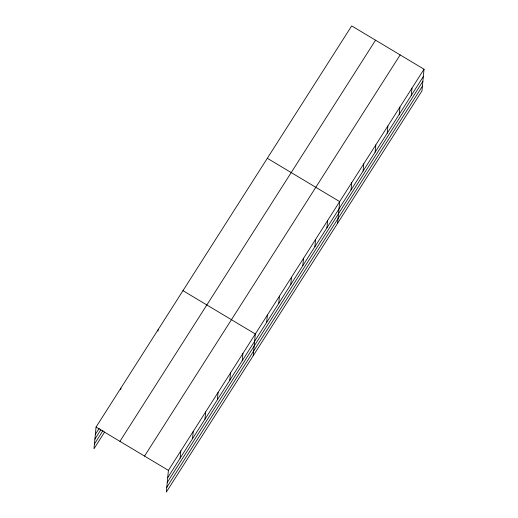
<?xml version="1.0" encoding="UTF-8"?>
<svg xmlns="http://www.w3.org/2000/svg" width="518" height="518" viewBox="0 0 518 518"><rect width="100%" height="100%" fill="white"/><g stroke="black" fill="none" stroke-linecap="round" stroke-linejoin="round"><path stroke-width="0.78" d="M424.035 69.218L168.408 470.383L166.317 492.1L421.943 90.941L424.035 69.218L351.683 25.9L96.057 427.059L93.965 448.782L104.668 431.98M120.746 389.555L120.888 388.092M157.996 331.099L158.139 329.636M180.122 458.21L180.827 450.893M192.534 438.727L193.24 431.41M204.953 419.243L205.659 411.927M217.366 399.754L218.072 392.443M229.785 380.27L230.491 372.954M242.204 360.787L242.903 353.47M253.231 355.704L255.322 333.987L182.971 290.663M266.666 322.39L267.372 315.074M278.716 303.477L279.422 296.16M290.773 284.563L291.472 277.253M302.823 265.656L303.529 258.34M314.873 246.743L315.579 239.426M326.923 227.829L327.629 220.513M337.587 223.323L339.678 201.606L267.327 158.281M351.023 190.009L351.728 182.692M363.079 171.095L363.778 163.779M375.129 152.182L375.828 144.865M387.179 133.268L387.885 125.958M399.229 114.361L399.935 107.045M411.279 95.448L411.985 88.131M95.351 434.375L99.203 428.328M94.891 439.128L100.887 429.72M94.425 444.023L102.985 430.587M119.93 441.355L375.556 40.197M144.535 456.086L400.161 54.927M167.702 477.693L423.329 76.534M167.249 482.446L422.876 81.287M166.777 487.347L422.403 86.189M96.057 427.059L168.408 470.383"/></g></svg>
